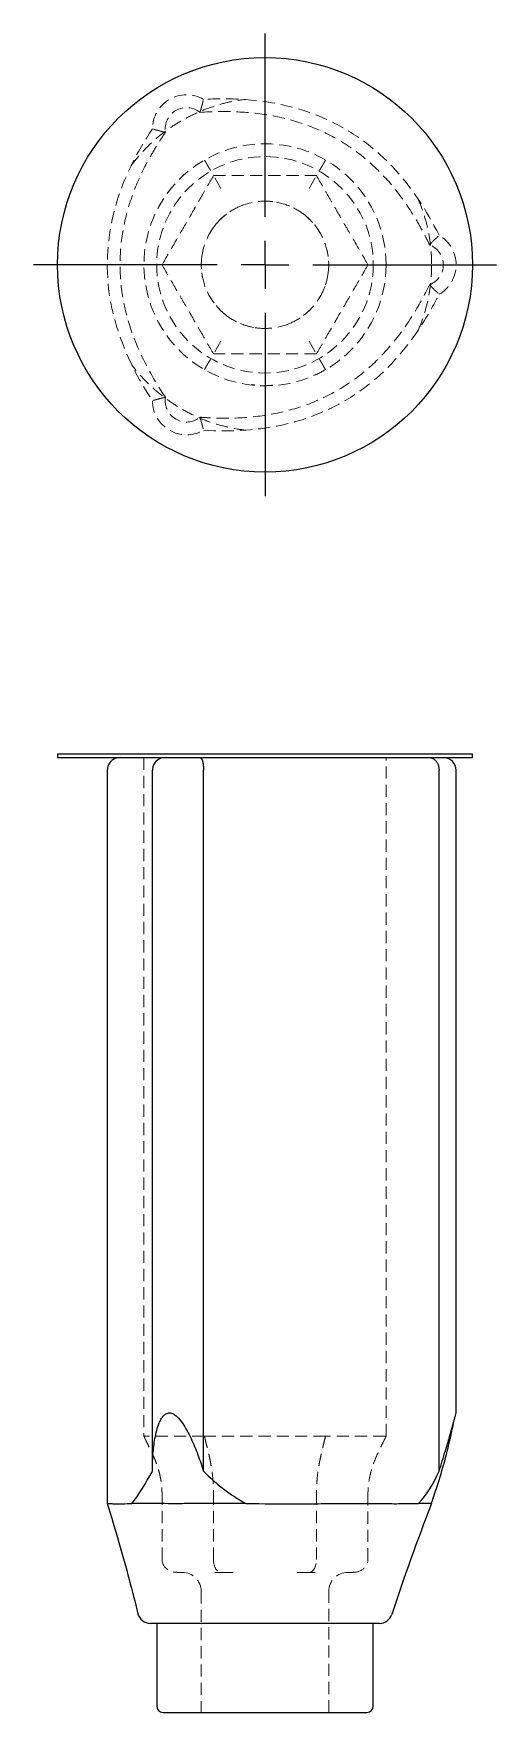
# Model space of a CAD drawing. Header units: millimetres. Extents: x 59 to 245, y 7 to 182.
# Drawn here: x 58.9 to 107.1, y 7 to 182.1 of the extents above.
import ezdxf

# ---------------------------------------------------------------- set-up
doc = ezdxf.new("R2010")
doc.units = ezdxf.units.MM
doc.linetypes.add('HIDDEN', pattern=[1.905, 1.27, -0.635])
doc.layers.add('10', color=7, linetype='Continuous')

# ---------------------------------------------------------------- blocks, each defined once
blk = doc.blocks.new('SW_CENTERMARKSYMBOL_0')
at = {"layer": '10', "color": 0}
for p, q in [((0, 5), (0, 24.12)), ((0, 0), (0, 2.5)), ((-5, 0), (-24.12, 0)), ((0, 0), (-2.5, 0)), ((0, 0), (0, -2.5)), ((0, 0), (2.5, 0)), ((5, 0), (24.12, 0)), ((0, -5), (0, -24.12))]:
    blk.add_line(p, q, dxfattribs=at)

msp = doc.modelspace()

# ---------------------------------------------------------------- linework, layer by layer
at = {"color": 7, "linetype": 'HIDDEN', "lineweight": 18}
for p, q in [((78.4, 165.97), (77.63, 167.3)), ((87.6, 165.97), (88.37, 167.3)), ((85.55, 164.13), (85.46, 164.17)), ((89.59, 158.85), (89.47, 159.51)), ((73.8, 158), (72.27, 158)), ((92.2, 158), (93.73, 158)), ((76.41, 157.15), (76.5, 156.63)), ((78.4, 150.03), (77.63, 148.7)), ((87.6, 150.03), (88.37, 148.7)), ((70.38, 106.6), (70.38, 35.82)), ((71.35, 105.71), (71.33, 105.65)), ((72.62, 106.6), (72.43, 106.57)), ((95.62, 35.82), (95.62, 106.6)), ((102.73, 37.53), (102.88, 38.25)), ((70.42, 35.85), (70.43, 35.8)), ((70.43, 35.8), (70.44, 35.69)), ((70.44, 35.71), (70.44, 35.69)), ((95.56, 35.69), (95.57, 35.8)), ((95.56, 35.69), (95.56, 35.71)), ((95.57, 35.81), (95.57, 35.84)), ((72.27, 22.94), (72.27, 29.86)), ((77.63, 22.94), (77.63, 29.86)), ((88.37, 22.94), (88.37, 29.86)), ((93.73, 29.86), (93.73, 22.94)), ((81.04, 28.78), (80.88, 28.78)), ((98.94, 28.78), (99.05, 28.78)), ((74.44, 21.61), (73.8, 21.61)), ((78.4, 21.61), (77.76, 21.61)), ((79.68, 21.61), (78.4, 21.61)), ((87.6, 21.61), (86.32, 21.61)), ((88.24, 21.61), (87.6, 21.61)), ((92.2, 21.61), (91.56, 21.61)), ((76.36, 19.62), (76.36, 7)), ((89.64, 7), (89.64, 19.62))]:
    msp.add_line(p, q, dxfattribs=at)
at = {"color": 7, "linetype": 'Continuous', "lineweight": 25}
for p, q in [((61.38, 107), (61.38, 106.6)), ((61.38, 107), (104.62, 107)), ((104.62, 106.6), (104.62, 107)), ((61.38, 106.6), (104.62, 106.6)), ((66.56, 105.27), (66.56, 28.79)), ((71.26, 32.17), (71.26, 105.27)), ((76.59, 32.17), (76.59, 105.27)), ((101.14, 32.17), (101.14, 105.27)), ((102.92, 38.25), (102.92, 105.27)), ((71.05, 16.3), (94.95, 16.3)), ((71.71, 16.3), (71.71, 7.66)), ((94.29, 7.66), (94.29, 16.3)), ((72.38, 7), (93.62, 7))]:
    msp.add_line(p, q, dxfattribs=at)
at = {"color": 7, "linetype": 'HIDDEN', "lineweight": 18, "flags": 128}
for points in [[(78.97, 163.28), (78.6, 162.97), (78.2, 162.59)], [(80.72, 164.24), (80.65, 164.21), (80.45, 164.13)], [(76.58, 159.69), (76.55, 159.59), (76.41, 158.85)], [(89.36, 156.1), (89.45, 156.41), (89.59, 157.15)], [(87.03, 152.72), (87.4, 153.03), (87.65, 153.26)], [(85.04, 151.68), (85.35, 151.79), (85.55, 151.87)]]:
    msp.add_lwpolyline(points, dxfattribs=at)
at = {"color": 7, "linetype": 'Continuous', "lineweight": 25}
msp.add_circle((83, 158), 21.62, dxfattribs=at)
at = {"color": 7, "linetype": 'HIDDEN', "lineweight": 18}
for radius in [12.62, 11.29]:
    msp.add_circle((83, 158), radius, dxfattribs=at)
for centre, radius, start, end in [((74.82, 172.18), 3.55, 60, 180), ((74.82, 172.18), 2.22, 50.7303, 189.3102), ((83, 158), 6.64, 82.9082, 95.524), ((83, 158), 6.64, 112.6199, 127.3801), ((83, 158), 6.64, 52.6199, 67.3801), ((83, 158), 6.64, 27.881, 52.6199), ((83, 158), 6.64, 137.5528, 150.5943), ((99.37, 158), 2.22, 290.7303, 69.3102), ((99.37, 158), 3.55, 300, 60), ((83, 158), 6.64, 172.6199, 187.3801), ((83, 158), 6.64, 352.6199, 7.3801), ((83, 158), 6.64, 329.2051, 342.2605), ((83, 158), 6.64, 205.8749, 218.4332), ((83, 158), 6.64, 219.8835, 232.6199), ((83, 158), 6.64, 232.6199, 247.3801), ((83, 158), 6.64, 292.6199, 307.3801), ((83, 158), 6.64, 247.3801, 259.9428), ((83, 158), 6.64, 261.1461, 273.9467), ((74.82, 143.82), 3.55, 180, 300), ((74.82, 143.82), 2.22, 170.7303, 309.3102), ((74.37, 19.62), 1.99, 0, 90), ((91.63, 19.62), 1.99, 90, 180)]:
    msp.add_arc(centre, radius, start, end, dxfattribs=at)
at = {"color": 7, "linetype": 'Continuous', "lineweight": 25}
for centre, radius, start, end in [((72.59, 105.27), 1.33, 90, 163.4297), ((101.59, 105.27), 1.33, 0, 90), ((290.69, -46.09), 204.52, 158.527, 161.9705), ((71.05, 17.62), 1.33, 193.9275, 270), ((94.95, 17.62), 1.33, 270, 341.9705), ((72.38, 7.66), 0.664, 180, 270), ((93.62, 7.66), 0.664, 270, 0)]:
    msp.add_arc(centre, radius, start, end, dxfattribs=at)
at = {"color": 7, "linetype": 'HIDDEN', "lineweight": 18}
for centre, major_axis, ratio, start_param, end_param in [((73.8, 22.94), (1.53, 0), 0.866025, 3.141593, 4.712389), ((78.4, 22.94), (0, 1.33), 0.57735, 1.570796, 3.141593), ((87.6, 22.94), (0, 1.33), 0.57735, 3.141593, 4.712389), ((92.2, 22.94), (-1.53, 0), 0.866025, 1.570796, 3.141593)]:
    msp.add_ellipse(centre, major_axis=major_axis, ratio=ratio, start_param=start_param, end_param=end_param, dxfattribs=at)
for points, knots in [([(69.06, 168.36), (69.41, 168.83), (69.78, 169.29), (70.57, 170.15), (70.98, 170.56), (71.84, 171.34), (72.3, 171.7), (73.25, 172.39), (73.74, 172.71), (74.76, 173.3), (75.28, 173.57), (76.34, 174.05), (76.88, 174.27), (77.99, 174.65), (78.56, 174.81), (79.71, 175.07), (80.29, 175.17), (80.88, 175.24)], [0, 0, 0, 0, 0.125, 0.125, 0.25, 0.25, 0.375, 0.375, 0.5, 0.5, 0.625, 0.625, 0.75, 0.75, 0.875, 0.875, 1, 1, 1, 1]), ([(76.22, 173.9), (76.23, 173.94), (76.26, 174.01), (76.29, 174.13), (76.33, 174.25), (76.36, 174.37), (76.39, 174.49), (76.43, 174.6), (76.45, 174.71), (76.48, 174.81), (76.5, 174.9), (76.53, 174.99), (76.54, 175.07), (76.56, 175.13), (76.57, 175.18), (76.58, 175.22), (76.59, 175.25), (76.59, 175.25), (76.59, 175.25)], [0, 0, 0, 0, 0.057169, 0.115134, 0.173859, 0.23331, 0.293455, 0.35427, 0.415736, 0.477843, 0.54059, 0.603987, 0.668058, 0.732835, 0.798362, 0.864691, 0.931883, 1, 1, 1, 1]), ([(101.14, 161.08), (101.14, 161.08), (101.14, 161.08), (99.87, 163.67), (97.46, 167.38), (92.99, 171.3), (87.76, 174.22), (82.06, 175.37), (77.87, 175.33), (76.59, 175.25)], [-0.000401, -0.000401, -0.000401, -0.000401, 0, 0, 0.62833, 0.942495, 1.256661, 1.884991, 2.165562, 2.165562, 2.165562, 2.165562]), ([(76.22, 173.9), (77.46, 173.98), (78.69, 174.01), (81.16, 173.91), (82.4, 173.79), (84.83, 173.35), (86.03, 173.04), (88.36, 172.22), (89.49, 171.71), (91.63, 170.47), (92.65, 169.76), (94.53, 168.15), (95.4, 167.27), (96.99, 165.38), (98.08, 163.88), (99.17, 162.01), (99.6, 161.19), (99.88, 160.63), (100.02, 160.36), (100.15, 160.08)], [0, 0, 0, 0, 0.125, 0.125, 0.25, 0.25, 0.375, 0.375, 0.5, 0.5, 0.625, 0.625, 0.75, 0.75, 0.875, 0.9375, 0.96875, 0.96875, 1, 1, 1, 1]), ([(71.26, 172.18), (71.26, 172.17), (71.26, 172.17), (69.66, 169.78), (66.95, 164.52), (66.21, 156.97), (67.83, 149.87), (69.77, 146.1), (71.26, 143.82)], [-0.000401, -0.000401, -0.000401, -0.000401, 0, 0, 0.62833, 1.256661, 1.570826, 2.165574, 2.165574, 2.165574, 2.165574]), ([(72.62, 144.18), (71.24, 146.23), (70.05, 148.42), (68.79, 151.91), (68.46, 153.1), (68, 155.53), (67.89, 156.77), (67.89, 159.24), (68, 160.47), (68.44, 162.91), (68.77, 164.1), (69.6, 166.43), (70.37, 168.12), (71.45, 170), (71.94, 170.79), (72.28, 171.3), (72.45, 171.56), (72.62, 171.82)], [0, 0, 0, 0, 0.25, 0.25, 0.375, 0.375, 0.5, 0.5, 0.625, 0.625, 0.75, 0.75, 0.875, 0.9375, 0.96875, 0.96875, 1, 1, 1, 1]), ([(72.62, 171.82), (72.58, 171.83), (72.5, 171.84), (72.39, 171.87), (72.27, 171.9), (72.17, 171.93), (72.06, 171.95), (71.96, 171.98), (71.87, 172.01), (71.78, 172.03), (71.7, 172.05), (71.62, 172.08), (71.56, 172.09), (71.5, 172.11), (71.44, 172.13), (71.39, 172.14), (71.35, 172.15), (71.32, 172.16), (71.3, 172.17), (71.28, 172.17), (71.27, 172.18), (71.27, 172.18), (71.26, 172.18)], [0, 0, 0, 0, 0.056779, 0.112792, 0.168045, 0.222532, 0.276239, 0.329159, 0.381292, 0.432654, 0.483285, 0.533243, 0.582569, 0.631283, 0.679394, 0.726906, 0.773821, 0.820144, 0.865891, 0.911086, 0.95577, 1, 1, 1, 1]), ([(76.69, 168.93), (76.7, 168.91), (76.73, 168.87), (76.78, 168.79), (76.84, 168.68), (76.92, 168.54), (77.01, 168.38), (77.11, 168.2), (77.22, 168.02), (77.32, 167.84), (77.41, 167.68), (77.52, 167.5), (77.59, 167.37), (77.62, 167.32), (77.63, 167.3), (77.63, 167.3), (77.63, 167.3), (77.63, 167.3), (77.63, 167.3)], [0, 0, 0, 0, 0.025264, 0.060172, 0.105052, 0.160126, 0.225501, 0.301174, 0.387061, 0.47361, 0.564528, 0.659167, 0.821552, 0.909042, 0.954261, 0.977233, 0.98881, 1, 1, 1, 1]), ([(89.31, 168.93), (89.3, 168.91), (89.27, 168.86), (89.23, 168.78), (89.17, 168.67), (89.09, 168.54), (89, 168.38), (88.89, 168.2), (88.78, 168.02), (88.68, 167.84), (88.59, 167.68), (88.48, 167.5), (88.41, 167.37), (88.38, 167.32), (88.37, 167.3), (88.37, 167.3), (88.37, 167.3), (88.37, 167.3), (88.37, 167.3)], [0, 0, 0, 0, 0.025266, 0.060176, 0.105058, 0.160133, 0.225509, 0.301181, 0.387065, 0.473614, 0.564532, 0.659173, 0.82156, 0.909051, 0.954269, 0.977242, 0.988819, 1, 1, 1, 1]), ([(72.27, 158), (72.7, 158.75), (73.15, 159.53), (74.05, 161.08), (74.5, 161.87), (75.4, 163.43), (75.85, 164.21), (76.75, 165.77), (77.19, 166.54), (77.63, 167.3)], [0, 0, 0, 0, 0.25, 0.25, 0.5, 0.5, 0.75, 0.75, 1, 1, 1, 1]), ([(77.63, 167.3), (78.51, 167.3), (79.39, 167.3), (81.18, 167.3), (82.53, 167.3), (83.89, 167.3), (84.8, 167.3), (85.25, 167.3), (86.61, 167.3), (87.5, 167.3), (88.37, 167.3)], [0, 0, 0, 0, 0.25, 0.25, 0.5, 0.625, 0.625, 0.75, 0.75, 1, 1, 1, 1]), ([(88.37, 167.3), (88.8, 166.54), (89.25, 165.77), (90.14, 164.22), (90.82, 163.05), (91.5, 161.87), (91.95, 161.09), (92.18, 160.7), (92.85, 159.53), (93.3, 158.75), (93.73, 158)], [0, 0, 0, 0, 0.25, 0.25, 0.5, 0.625, 0.625, 0.75, 0.75, 1, 1, 1, 1]), ([(80.45, 164.13), (81.37, 164.51), (83.13, 164.81), (84.86, 164.42), (85.55, 164.13)], [-3.141593, -3.141593, -3.141593, -3.141593, 0.448799, 3.141593, 3.141593, 3.141593, 3.141593]), ([(98.94, 164.89), (99.18, 164.35), (99.39, 163.79), (99.75, 162.67), (99.9, 162.1), (100.14, 160.94), (100.22, 160.35), (100.34, 159.18), (100.37, 158.59), (100.37, 158)], [0, 0, 0, 0, 0.25, 0.25, 0.5, 0.5, 0.75, 0.75, 1, 1, 1, 1]), ([(76.41, 158.85), (76.54, 159.84), (77.17, 161.52), (78.37, 162.82), (78.97, 163.28)], [-3.141593, -3.141593, -3.141593, -3.141593, 0.448799, 3.141593, 3.141593, 3.141593, 3.141593]), ([(87.03, 163.28), (87.82, 162.67), (88.97, 161.29), (89.49, 159.6), (89.59, 158.85)], [-3.141593, -3.141593, -3.141593, -3.141593, 0.448799, 3.141593, 3.141593, 3.141593, 3.141593]), ([(100.15, 160.08), (100.18, 160.11), (100.24, 160.17), (100.32, 160.26), (100.4, 160.34), (100.48, 160.42), (100.55, 160.5), (100.63, 160.57), (100.7, 160.64), (100.76, 160.7), (100.82, 160.76), (100.88, 160.81), (100.93, 160.86), (100.97, 160.91), (101.01, 160.95), (101.05, 160.98), (101.08, 161.01), (101.1, 161.03), (101.12, 161.05), (101.13, 161.07), (101.14, 161.07), (101.14, 161.07), (101.14, 161.08)], [0, 0, 0, 0, 0.056779, 0.112792, 0.168045, 0.222531, 0.27624, 0.32916, 0.381294, 0.432656, 0.483288, 0.533246, 0.582572, 0.631286, 0.679397, 0.726908, 0.773823, 0.820146, 0.865892, 0.911086, 0.95577, 1, 1, 1, 1]), ([(70.38, 158), (70.4, 158), (70.45, 158), (70.55, 158), (70.67, 158), (70.86, 158), (71.13, 158), (71.39, 158), (71.6, 158), (71.75, 158), (71.9, 158), (72.02, 158), (72.12, 158), (72.2, 158), (72.26, 158), (72.26, 158), (72.27, 158)], [0, 0, 0, 0, 0.024626, 0.059185, 0.104352, 0.160691, 0.264064, 0.386859, 0.455785, 0.527544, 0.601778, 0.678164, 0.756415, 0.836277, 0.917533, 1, 1, 1, 1]), ([(77.63, 148.7), (77.2, 149.46), (76.75, 150.23), (75.86, 151.78), (75.18, 152.95), (74.5, 154.13), (74.05, 154.91), (73.82, 155.3), (73.15, 156.47), (72.7, 157.25), (72.27, 158)], [0, 0, 0, 0, 0.25, 0.25, 0.5, 0.625, 0.625, 0.75, 0.75, 1, 1, 1, 1]), ([(93.73, 158), (93.3, 157.24), (92.85, 156.47), (91.96, 154.92), (91.5, 154.14), (90.6, 152.57), (90.15, 151.79), (89.25, 150.23), (88.8, 149.46), (88.37, 148.7)], [0, 0, 0, 0, 0.25, 0.25, 0.5, 0.5, 0.75, 0.75, 1, 1, 1, 1]), ([(95.62, 158), (95.6, 158), (95.55, 158), (95.45, 158), (95.33, 158), (95.13, 158), (94.87, 158), (94.56, 158), (94.25, 158), (93.99, 158), (93.82, 158), (93.76, 158), (93.74, 158), (93.74, 158), (93.73, 158), (93.73, 158), (93.73, 158)], [0, 0, 0, 0, 0.024674, 0.059286, 0.104478, 0.160767, 0.264226, 0.38705, 0.518595, 0.659122, 0.821508, 0.908999, 0.954217, 0.97719, 0.988767, 1, 1, 1, 1]), ([(100.37, 158), (100.37, 157.42), (100.34, 156.84), (100.23, 155.68), (100.14, 155.1), (99.91, 153.96), (99.76, 153.4), (99.42, 152.3), (99.22, 151.75), (98.99, 151.22)], [0, 0, 0, 0, 0.25, 0.25, 0.5, 0.5, 0.75, 0.75, 1, 1, 1, 1]), ([(100.16, 155.92), (99.61, 154.81), (99.02, 153.73), (97.7, 151.64), (96.97, 150.63), (95.38, 148.74), (94.51, 147.85), (92.64, 146.25), (91.63, 145.53), (89.49, 144.29), (88.36, 143.77), (86.03, 142.94), (84.83, 142.62), (82.4, 142.19), (80.55, 142), (78.38, 141.99), (77.46, 142.03), (76.84, 142.06), (76.53, 142.08), (76.22, 142.1)], [0, 0, 0, 0, 0.125, 0.125, 0.25, 0.25, 0.375, 0.375, 0.5, 0.5, 0.625, 0.625, 0.75, 0.75, 0.875, 0.9375, 0.96875, 0.96875, 1, 1, 1, 1]), ([(78.97, 152.72), (78.18, 153.33), (77.03, 154.71), (76.51, 156.4), (76.41, 157.15)], [-3.141593, -3.141593, -3.141593, -3.141593, 0.448799, 3.141593, 3.141593, 3.141593, 3.141593]), ([(89.59, 157.15), (89.46, 156.16), (88.83, 154.48), (87.63, 153.18), (87.03, 152.72)], [-3.141593, -3.141593, -3.141593, -3.141593, 0.448799, 3.141593, 3.141593, 3.141593, 3.141593]), ([(100.16, 155.92), (100.18, 155.89), (100.24, 155.83), (100.32, 155.74), (100.41, 155.65), (100.5, 155.56), (100.58, 155.48), (100.66, 155.39), (100.74, 155.32), (100.82, 155.24), (100.89, 155.17), (100.95, 155.11), (101.01, 155.06), (101.06, 155.01), (101.09, 154.97), (101.12, 154.95), (101.14, 154.93), (101.14, 154.93), (101.14, 154.92)], [0, 0, 0, 0, 0.057169, 0.115134, 0.173859, 0.23331, 0.293455, 0.35427, 0.415736, 0.477843, 0.54059, 0.603987, 0.668058, 0.732835, 0.798362, 0.864691, 0.931883, 1, 1, 1, 1]), ([(76.59, 140.75), (76.59, 140.75), (76.59, 140.75), (79.47, 140.56), (83.89, 140.79), (89.52, 142.7), (94.67, 145.76), (98.51, 150.13), (100.57, 153.78), (101.14, 154.92)], [-0.000401, -0.000401, -0.000401, -0.000401, 0, 0, 0.62833, 0.942495, 1.256661, 1.884991, 2.165562, 2.165562, 2.165562, 2.165562]), ([(85.55, 151.87), (84.63, 151.49), (82.87, 151.19), (81.14, 151.58), (80.45, 151.87)], [-3.141593, -3.141593, -3.141593, -3.141593, 0.448799, 3.141593, 3.141593, 3.141593, 3.141593]), ([(81, 140.75), (80.41, 140.82), (79.83, 140.91), (78.69, 141.16), (78.13, 141.31), (77.03, 141.67), (76.48, 141.88), (75.42, 142.36), (74.89, 142.63), (73.87, 143.22), (73.38, 143.53), (72.43, 144.21), (71.97, 144.57), (71.09, 145.34), (70.67, 145.75), (69.86, 146.62), (69.49, 147.07), (69.13, 147.55)], [0, 0, 0, 0, 0.125, 0.125, 0.25, 0.25, 0.375, 0.375, 0.5, 0.5, 0.625, 0.625, 0.75, 0.75, 0.875, 0.875, 1, 1, 1, 1]), ([(76.69, 147.07), (76.7, 147.09), (76.73, 147.14), (76.77, 147.22), (76.83, 147.33), (76.91, 147.46), (77, 147.62), (77.11, 147.8), (77.22, 147.98), (77.32, 148.16), (77.41, 148.32), (77.52, 148.5), (77.59, 148.63), (77.62, 148.68), (77.63, 148.7), (77.63, 148.7), (77.63, 148.7), (77.63, 148.7), (77.63, 148.7)], [0, 0, 0, 0, 0.025266, 0.060176, 0.105058, 0.160133, 0.225509, 0.301181, 0.387065, 0.473614, 0.564532, 0.659173, 0.82156, 0.909051, 0.954269, 0.977242, 0.988819, 1, 1, 1, 1]), ([(88.37, 148.7), (87.49, 148.7), (86.61, 148.7), (84.82, 148.7), (83.47, 148.7), (82.11, 148.7), (81.2, 148.7), (80.75, 148.7), (79.39, 148.7), (78.5, 148.7), (77.63, 148.7)], [0, 0, 0, 0, 0.25, 0.25, 0.5, 0.625, 0.625, 0.75, 0.75, 1, 1, 1, 1]), ([(89.31, 147.07), (89.3, 147.09), (89.27, 147.13), (89.22, 147.21), (89.16, 147.32), (89.08, 147.46), (88.99, 147.62), (88.89, 147.8), (88.78, 147.98), (88.68, 148.16), (88.59, 148.32), (88.48, 148.5), (88.41, 148.63), (88.38, 148.68), (88.37, 148.7), (88.37, 148.7), (88.37, 148.7), (88.37, 148.7), (88.37, 148.7)], [0, 0, 0, 0, 0.025264, 0.060172, 0.105052, 0.160126, 0.225502, 0.301175, 0.387061, 0.473612, 0.564529, 0.659167, 0.821552, 0.909042, 0.954261, 0.977233, 0.98881, 1, 1, 1, 1]), ([(83.83, 145.44), (83.43, 145.41), (82.68, 145.34), (81.94, 145.45), (81.6, 145.51)], [0, 0, 0, 0, 0.538295, 1, 1, 1, 1]), ([(89.31, 147.07), (88.81, 146.78), (88.3, 146.49), (87.75, 146.31), (87.74, 146.31)], [0, 0, 0, 0, 0.990039, 1, 1, 1, 1]), ([(72.62, 144.18), (72.58, 144.17), (72.5, 144.15), (72.38, 144.13), (72.26, 144.1), (72.14, 144.07), (72.03, 144.04), (71.91, 144.01), (71.81, 143.98), (71.7, 143.95), (71.61, 143.92), (71.52, 143.9), (71.45, 143.88), (71.38, 143.86), (71.33, 143.84), (71.29, 143.83), (71.27, 143.82), (71.27, 143.82), (71.26, 143.82)], [0, 0, 0, 0, 0.057169, 0.115134, 0.173859, 0.23331, 0.293455, 0.35427, 0.415736, 0.477843, 0.54059, 0.603987, 0.668058, 0.732835, 0.798362, 0.864691, 0.931883, 1, 1, 1, 1]), ([(76.22, 142.1), (76.24, 142.07), (76.26, 141.99), (76.29, 141.87), (76.33, 141.76), (76.36, 141.65), (76.38, 141.55), (76.41, 141.45), (76.44, 141.36), (76.46, 141.27), (76.48, 141.19), (76.5, 141.11), (76.52, 141.04), (76.53, 140.98), (76.55, 140.93), (76.56, 140.88), (76.57, 140.84), (76.58, 140.81), (76.58, 140.78), (76.59, 140.76), (76.59, 140.75), (76.59, 140.75), (76.59, 140.75)], [0, 0, 0, 0, 0.056779, 0.112792, 0.168045, 0.222531, 0.27624, 0.32916, 0.381294, 0.432656, 0.483288, 0.533246, 0.582572, 0.631286, 0.679397, 0.726908, 0.773823, 0.820146, 0.865892, 0.911086, 0.95577, 1, 1, 1, 1]), ([(70.38, 35.82), (70.4, 35.77), (70.45, 35.66), (70.55, 35.46), (70.67, 35.2), (70.86, 34.81), (71.13, 34.28), (71.39, 33.72), (71.6, 33.2), (71.75, 32.78), (71.9, 32.33), (72.02, 31.87), (72.12, 31.39), (72.2, 30.89), (72.26, 30.38), (72.26, 30.04), (72.27, 29.86)], [0, 0, 0, 0, 0.024626, 0.059185, 0.104352, 0.160691, 0.264064, 0.386859, 0.455785, 0.527544, 0.601778, 0.678164, 0.756415, 0.836277, 0.917533, 1, 1, 1, 1]), ([(76.69, 35.82), (76.2, 35.82), (75.22, 35.82), (73.93, 35.81), (72.79, 35.83), (71.79, 35.81), (71, 35.82), (70.53, 35.82), (70.47, 35.82), (70.45, 35.82)], [0, 0, 0, 0, 0.140094, 0.282902, 0.422996, 0.565807, 0.735761, 0.91064, 1, 1, 1, 1]), ([(76.69, 35.82), (76.7, 35.77), (76.73, 35.65), (76.77, 35.45), (76.83, 35.2), (76.91, 34.89), (77, 34.52), (77.11, 34.09), (77.22, 33.61), (77.32, 33.1), (77.41, 32.56), (77.52, 31.86), (77.59, 31.14), (77.62, 30.53), (77.63, 30.2), (77.63, 30.03), (77.63, 29.94), (77.63, 29.89), (77.63, 29.86)], [0, 0, 0, 0, 0.025266, 0.060176, 0.105058, 0.160133, 0.225509, 0.301181, 0.387065, 0.473614, 0.564532, 0.659173, 0.82156, 0.909051, 0.954269, 0.977242, 0.988819, 1, 1, 1, 1]), ([(89.31, 35.82), (89.07, 35.82), (88.82, 35.82), (88.33, 35.82), (88.08, 35.82), (87.32, 35.82), (86.8, 35.82), (85.73, 35.82), (85.19, 35.82), (84.1, 35.82), (83.55, 35.82), (82.72, 35.82), (82.45, 35.82), (81.9, 35.82), (81.62, 35.82), (80.81, 35.82), (80.27, 35.82), (79.21, 35.82), (78.69, 35.82), (77.92, 35.81), (77.67, 35.81), (77.18, 35.82), (76.93, 35.82), (76.69, 35.82)], [0, 0, 0, 0, 0.0625, 0.0625, 0.125, 0.125, 0.25, 0.25, 0.375, 0.375, 0.5, 0.5, 0.5625, 0.5625, 0.625, 0.625, 0.75, 0.75, 0.875, 0.875, 0.9375, 0.9375, 1, 1, 1, 1]), ([(89.31, 35.82), (89.3, 35.77), (89.27, 35.65), (89.22, 35.45), (89.16, 35.2), (89.08, 34.89), (88.99, 34.52), (88.89, 34.09), (88.78, 33.61), (88.68, 33.1), (88.59, 32.56), (88.48, 31.86), (88.41, 31.14), (88.38, 30.53), (88.37, 30.2), (88.37, 30.03), (88.37, 29.94), (88.37, 29.89), (88.37, 29.86)], [0, 0, 0, 0, 0.025264, 0.060172, 0.105052, 0.160126, 0.225502, 0.301175, 0.387061, 0.473612, 0.564529, 0.659167, 0.821552, 0.909042, 0.954261, 0.977233, 0.98881, 1, 1, 1, 1]), ([(95.55, 35.82), (95.54, 35.82), (95.5, 35.82), (95.15, 35.81), (94.46, 35.83), (93.39, 35.81), (92.01, 35.82), (90.62, 35.82), (89.66, 35.82), (89.31, 35.82)], [0, 0, 0, 0, 0.062069, 0.204719, 0.375775, 0.551791, 0.722889, 0.898948, 1, 1, 1, 1]), ([(95.62, 35.82), (95.6, 35.77), (95.55, 35.66), (95.45, 35.46), (95.33, 35.2), (95.13, 34.81), (94.87, 34.28), (94.56, 33.6), (94.25, 32.82), (93.99, 31.95), (93.82, 31.14), (93.76, 30.53), (93.74, 30.2), (93.74, 30.03), (93.73, 29.94), (93.73, 29.89), (93.73, 29.86)], [0, 0, 0, 0, 0.024674, 0.059286, 0.104478, 0.160767, 0.264226, 0.38705, 0.518595, 0.659122, 0.821508, 0.908999, 0.954217, 0.97719, 0.988767, 1, 1, 1, 1])]:
    msp.add_open_spline(points, degree=3, knots=knots, dxfattribs=at)
at = {"color": 7, "linetype": 'Continuous', "lineweight": 25}
for points, knots in [([(67.89, 106.6), (67.71, 106.58), (67.45, 106.55), (67.14, 106.38), (66.88, 106.16), (66.62, 105.79), (66.58, 105.45), (66.56, 105.27)], [0, 0, 0, 0, 0.250116, 0.375589, 0.500738, 0.750369, 1, 1, 1, 1]), ([(66.56, 105.27), (66.56, 105.27), (66.56, 105.27), (66.56, 105.27), (66.56, 105.27)], [0, 0, 0, 0, 0.578593, 1, 1, 1, 1]), ([(71.33, 105.65), (71.32, 105.62), (71.27, 105.5), (71.27, 105.37), (71.26, 105.27)], [0, 0, 0, 0, 0.244718, 1, 1, 1, 1]), ([(76.22, 106.6), (76.24, 106.6), (76.26, 106.6), (76.29, 106.58), (76.33, 106.56), (76.36, 106.53), (76.38, 106.49), (76.41, 106.44), (76.44, 106.38), (76.46, 106.32), (76.48, 106.25), (76.5, 106.18), (76.52, 106.1), (76.53, 106.02), (76.55, 105.93), (76.56, 105.84), (76.57, 105.75), (76.58, 105.65), (76.58, 105.56), (76.59, 105.46), (76.59, 105.37), (76.59, 105.31), (76.59, 105.27)], [0, 0, 0, 0, 0.056779, 0.112792, 0.168045, 0.222531, 0.27624, 0.32916, 0.381294, 0.432656, 0.483288, 0.533246, 0.582572, 0.631286, 0.679397, 0.726908, 0.773823, 0.820146, 0.865892, 0.911086, 0.95577, 1, 1, 1, 1]), ([(100.16, 106.6), (100.18, 106.6), (100.24, 106.6), (100.32, 106.58), (100.41, 106.56), (100.5, 106.52), (100.58, 106.47), (100.66, 106.41), (100.74, 106.34), (100.82, 106.26), (100.89, 106.17), (100.95, 106.06), (101.01, 105.95), (101.06, 105.83), (101.09, 105.7), (101.12, 105.56), (101.14, 105.42), (101.14, 105.32), (101.14, 105.27)], [0, 0, 0, 0, 0.057169, 0.115134, 0.173859, 0.23331, 0.293455, 0.35427, 0.415736, 0.477843, 0.54059, 0.603987, 0.668058, 0.732835, 0.798362, 0.864691, 0.931883, 1, 1, 1, 1]), ([(71.26, 32.17), (71.26, 32.75), (71.28, 33.32), (71.37, 34.46), (71.43, 35.03), (71.58, 35.86), (71.64, 36.14), (71.79, 36.68), (71.87, 36.94), (72.03, 37.32), (72.09, 37.44), (72.22, 37.67), (72.3, 37.79), (72.47, 37.99), (72.57, 38.08), (72.79, 38.21), (72.92, 38.25), (73.12, 38.24), (73.19, 38.23), (73.32, 38.19), (73.39, 38.17), (73.58, 38.06), (73.7, 37.97), (74.04, 37.66), (74.22, 37.42), (74.57, 36.91), (74.73, 36.65), (75.02, 36.11), (75.16, 35.84), (75.55, 35.01), (75.78, 34.45), (76.21, 33.32), (76.41, 32.74), (76.59, 32.17)], [0, 0, 0, 0, 0.125, 0.125, 0.25, 0.25, 0.3125, 0.3125, 0.375, 0.375, 0.40625, 0.40625, 0.4375, 0.4375, 0.46875, 0.46875, 0.5, 0.5, 0.515625, 0.515625, 0.53125, 0.53125, 0.5625, 0.5625, 0.625, 0.625, 0.6875, 0.6875, 0.75, 0.75, 0.875, 0.875, 1, 1, 1, 1]), ([(100.33, 28.79), (100.54, 29.38), (101.34, 31.73), (102.14, 34.66), (102.62, 37), (102.73, 37.53)], [0, 0, 0, 0, 0.207001, 0.822477, 1, 1, 1, 1]), ([(101.14, 32.17), (101.37, 32.88), (101.75, 34.09), (102.2, 35.61), (102.47, 36.59), (102.65, 37.25), (102.77, 37.68), (102.87, 38.04), (102.91, 38.2), (102.92, 38.26), (102.92, 38.25), (102.92, 38.25)], [0, 0, 0, 0, 0.30894, 0.525281, 0.67742, 0.758571, 0.84079, 0.905785, 0.971534, 0.999945, 1, 1, 1, 1]), ([(66.56, 28.79), (66.97, 27.43), (67.77, 24.8), (68.83, 20.97), (69.46, 18.49), (69.76, 17.3)], [0, 0, 0, 0, 0.355804, 0.691903, 1, 1, 1, 1]), ([(66.57, 28.79), (66.58, 28.79), (66.6, 28.78), (66.89, 28.78), (67.38, 28.77), (68.11, 28.77), (68.79, 28.78), (69.13, 28.78)], [0, 0, 0, 0, 0.167641, 0.359587, 0.553239, 0.775649, 1, 1, 1, 1]), ([(81, 28.78), (80.41, 28.78), (79.83, 28.79), (78.69, 28.8), (78.13, 28.8), (77.03, 28.8), (76.48, 28.8), (75.42, 28.79), (74.89, 28.78), (73.87, 28.77), (73.38, 28.77), (72.43, 28.78), (71.97, 28.79), (71.09, 28.8), (70.67, 28.8), (69.86, 28.79), (69.49, 28.78), (69.13, 28.78)], [0, 0, 0, 0, 0.125, 0.125, 0.25, 0.25, 0.375, 0.375, 0.5, 0.5, 0.625, 0.625, 0.75, 0.75, 0.875, 0.875, 1, 1, 1, 1]), ([(81, 28.78), (82.81, 28.78), (84.58, 28.76), (87.16, 28.76), (88.01, 28.77), (89.26, 28.78), (89.67, 28.79), (90.48, 28.79), (90.87, 28.79), (92.04, 28.78), (92.78, 28.78), (94.2, 28.78), (94.88, 28.78), (95.85, 28.78), (96.17, 28.78), (96.78, 28.77), (97.08, 28.78), (97.94, 28.78), (98.48, 28.78), (98.99, 28.78)], [0, 0, 0, 0, 0.25, 0.25, 0.375, 0.375, 0.4375, 0.4375, 0.5, 0.5, 0.625, 0.625, 0.75, 0.75, 0.8125, 0.8125, 0.875, 0.875, 1, 1, 1, 1]), ([(100.37, 28.78), (100.37, 28.78), (100.34, 28.79), (100.23, 28.8), (100.14, 28.8), (99.91, 28.8), (99.76, 28.8), (99.42, 28.79), (99.22, 28.78), (98.99, 28.78)], [0, 0, 0, 0, 0.25, 0.25, 0.5, 0.5, 0.75, 0.75, 1, 1, 1, 1])]:
    msp.add_open_spline(points, degree=3, knots=knots, dxfattribs=at)
for points in [[(69.13, 28.78), (69.83, 29.71), (70.56, 30.85), (71.26, 32.17)], [(76.59, 32.17), (77.91, 30.84), (79.37, 29.7), (81, 28.78)], [(98.99, 28.78), (99.88, 29.71), (100.57, 30.85), (101.14, 32.17)]]:
    msp.add_open_spline(points, degree=3, dxfattribs=at)

# ---------------------------------------------------------------- block references
at = {"layer": '10'}
msp.add_blockref('SW_CENTERMARKSYMBOL_0', (83, 158), dxfattribs=at)

doc.saveas('drawing.dxf')
